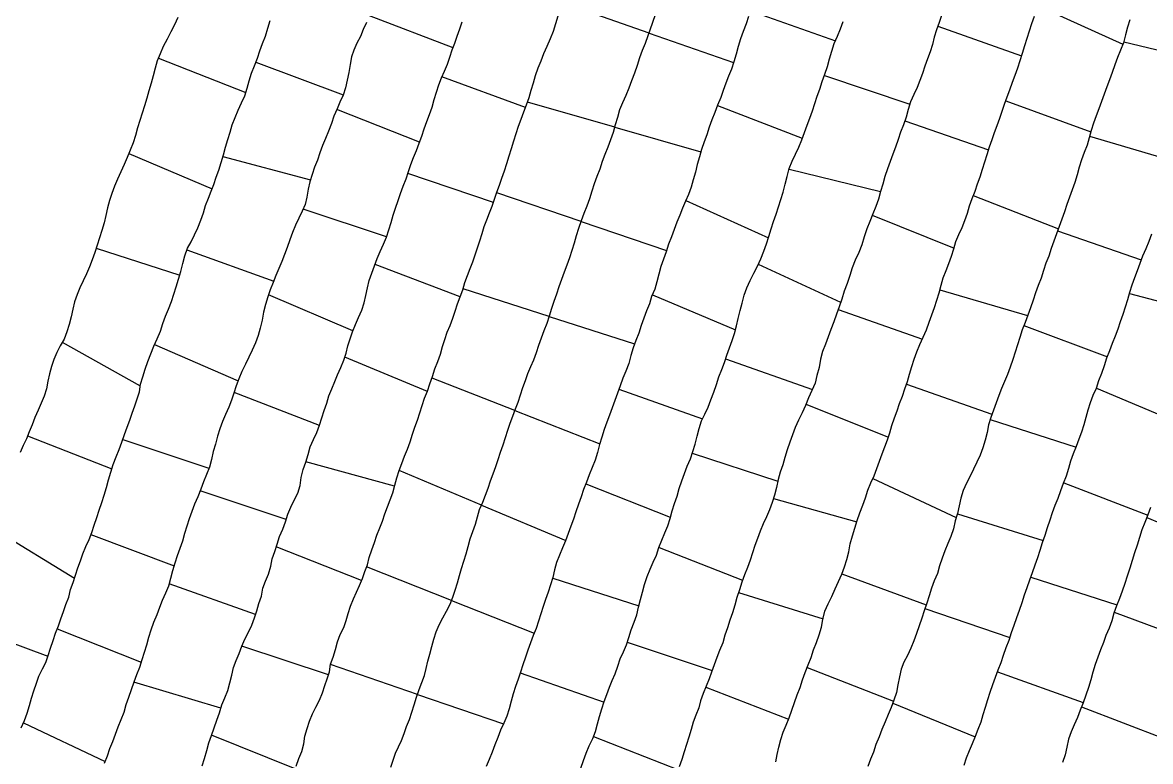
# Model space of a CAD drawing. Extents: x 703186 to 703989, y 1560402 to 1561368.
# Drawn here: x 703706.2 to 703762.5, y 1560599.1 to 1560635.9 of the extents above; entities that cross this region are included whole.
import ezdxf

# ---------------------------------------------------------------- set-up
doc = ezdxf.new("R2010")
doc.units = 0
doc.layers.add('10124_2002_REAL', color=30, linetype='Continuous')
doc.layers.add('AGROCAD PLL', color=7, linetype='Continuous')

msp = doc.modelspace()

# ---------------------------------------------------------------- linework, layer by layer
at = {"layer": '10124_2002_REAL'}
for points in [[(703724.5813, 1560598.775), (703724.6894, 1560599.1331), (703724.8168, 1560599.4782), (703724.9679, 1560599.7992), (703725.1189, 1560600.1176), (703725.2428, 1560600.461), (703725.3676, 1560600.8165), (703725.5145, 1560601.1563), (703725.6258, 1560601.5329), (703725.7494, 1560601.8935), (703725.8568, 1560602.2807), (703725.9848, 1560602.6532), (703726.1232, 1560603.0129), (703726.2544, 1560603.3599), (703726.3479, 1560603.6999), (703726.4203, 1560604.0714), (703726.5294, 1560604.4197), (703726.625, 1560604.7951), (703726.7207, 1560605.175), (703726.8463, 1560605.539), (703726.9954, 1560605.8915), (703727.1719, 1560606.2304), (703727.3584, 1560606.5634), (703727.5309, 1560606.9093), (703727.6731, 1560607.2681), (703727.7919, 1560607.6169), (703727.8975, 1560607.9857), (703728.0083, 1560608.3392), (703728.1107, 1560608.6937), (703728.2257, 1560609.0621), (703728.3405, 1560609.4209), (703728.4313, 1560609.8003), (703728.5365, 1560610.1804), (703728.6695, 1560610.5404), (703728.7986, 1560610.9061), (703728.9092, 1560611.2733), (703729.007, 1560611.6445), (703729.1591, 1560612.0055), (703729.3052, 1560612.351), (703729.4287, 1560612.7038), (703729.5545, 1560613.071), (703729.6806, 1560613.4252), (703729.8125, 1560613.7776), (703729.9343, 1560614.1292), (703730.0561, 1560614.4929), (703730.1846, 1560614.856), (703730.3002, 1560615.2222), (703730.413, 1560615.5908), (703730.537, 1560615.9439), (703730.6616, 1560616.2992), (703730.801, 1560616.6545), (703730.935, 1560617.0008), (703731.0485, 1560617.3615), (703731.1677, 1560617.7191), (703731.2903, 1560618.0678), (703731.4145, 1560618.4176), (703731.5581, 1560618.7781), (703731.7053, 1560619.1102), (703731.8457, 1560619.4673), (703731.967, 1560619.836), (703732.0864, 1560620.2042), (703732.2258, 1560620.5698), (703732.3713, 1560620.9342), (703732.4909, 1560621.3061), (703732.6051, 1560621.6784), (703732.7274, 1560622.0378), (703732.8621, 1560622.4005), (703732.9809, 1560622.7671), (703733.1131, 1560623.1225), (703733.2438, 1560623.4949), (703733.3742, 1560623.8499), (703733.5033, 1560624.2094), (703733.6155, 1560624.5761), (703733.7405, 1560624.9379), (703733.8426, 1560625.3035), (703733.956, 1560625.6751), (703734.083, 1560626.0497), (703734.2234, 1560626.4159), (703734.3684, 1560626.7899), (703734.5036, 1560627.1537), (703734.6255, 1560627.5335), (703734.7443, 1560627.9051), (703734.8764, 1560628.27), (703735.011, 1560628.6396), (703735.1351, 1560629.0102), (703735.2726, 1560629.371), (703735.4114, 1560629.7341), (703735.5487, 1560630.0907), (703735.6781, 1560630.4606), (703735.7864, 1560630.8368), (703735.8955, 1560631.2094), (703736.0051, 1560631.588), (703736.1538, 1560631.9506), (703736.315, 1560632.3027), (703736.4633, 1560632.6691), (703736.5968, 1560633.0474), (703736.751, 1560633.4272), (703736.8774, 1560633.8114), (703737.0026, 1560634.1877), (703737.1325, 1560634.56), (703737.2863, 1560634.9088), (703750.9801, 1560674.1416)], [(703719.8637, 1560598.8358), (703719.9879, 1560599.2191), (703720.1347, 1560599.5718), (703720.244, 1560599.9422), (703720.2931, 1560600.3325), (703720.3988, 1560600.7067), (703720.5239, 1560601.0818), (703720.6696, 1560601.4384), (703720.8356, 1560601.7732), (703721.0207, 1560602.131), (703721.1703, 1560602.4854), (703721.2818, 1560602.8526), (703721.4015, 1560603.197), (703721.5129, 1560603.5347), (703721.5767, 1560603.9157), (703721.7063, 1560604.2762), (703721.8212, 1560604.6535), (703721.9165, 1560605.0417), (703722.057, 1560605.3978), (703722.2321, 1560605.7435), (703722.3503, 1560606.104), (703722.4486, 1560606.4566), (703722.5752, 1560606.8142), (703722.7197, 1560607.1757), (703722.8698, 1560607.5142), (703723.0247, 1560607.8456), (703723.1631, 1560608.1936), (703723.2908, 1560608.5499), (703723.412, 1560608.8831), (703723.5024, 1560609.2455), (703723.6288, 1560609.6205), (703723.7673, 1560609.9886), (703723.8878, 1560610.361), (703724.0305, 1560610.7257), (703724.1693, 1560611.0633), (703724.2782, 1560611.4215), (703724.406, 1560611.7716), (703724.5439, 1560612.1208), (703724.6763, 1560612.4764), (703724.7781, 1560612.8509), (703724.8741, 1560613.2235), (703725.0017, 1560613.5812), (703725.12, 1560613.935), (703725.2663, 1560614.295), (703725.4137, 1560614.6443), (703725.5407, 1560615.0128), (703725.6588, 1560615.3897), (703725.777, 1560615.7484), (703725.9153, 1560616.1014), (703726.031, 1560616.4585), (703726.1394, 1560616.8191), (703726.2662, 1560617.1871), (703726.413, 1560617.5423), (703726.5285, 1560617.9096), (703726.6635, 1560618.2743), (703726.7808, 1560618.6498), (703726.9156, 1560619.0227), (703727.0487, 1560619.3892), (703727.15, 1560619.7629), (703727.2654, 1560620.1219), (703727.3961, 1560620.4796), (703727.5411, 1560620.8238), (703727.6758, 1560621.1788), (703727.786, 1560621.533), (703727.903, 1560621.8935), (703728.0386, 1560622.2512), (703728.1658, 1560622.602), (703728.2774, 1560622.9604), (703728.3972, 1560623.3131), (703728.5361, 1560623.6559), (703728.6656, 1560623.9976), (703728.7827, 1560624.3408), (703728.9087, 1560624.6903), (703729.0259, 1560625.0435), (703729.1265, 1560625.4004), (703729.24, 1560625.7539), (703729.3644, 1560626.0961), (703729.5018, 1560626.4404), (703729.6396, 1560626.7691), (703729.7553, 1560627.1142), (703729.871, 1560627.4665), (703730.0027, 1560627.8152), (703730.1186, 1560628.174), (703730.2447, 1560628.5396), (703730.3661, 1560628.8999), (703730.4747, 1560629.2777), (703730.5999, 1560629.6531), (703730.715, 1560630.0296), (703730.8258, 1560630.4006), (703730.9465, 1560630.7564), (703731.0794, 1560631.1061), (703731.2093, 1560631.4691), (703731.3379, 1560631.8217), (703731.4718, 1560632.1873), (703731.583, 1560632.5562), (703731.6958, 1560632.9176), (703731.8003, 1560633.2934), (703731.9254, 1560633.6661), (703732.0707, 1560634.022), (703732.2151, 1560634.3886), (703732.3719, 1560634.7591), (703732.5384, 1560635.128), (703732.6967, 1560635.4974), (703732.8147, 1560635.8811), (703732.932, 1560636.2655)], [(703742.4242, 1560636.2375), (703742.3044, 1560635.8632), (703742.1571, 1560635.4893), (703742.0187, 1560635.1231), (703741.9077, 1560634.7379), (703741.8042, 1560634.3539), (703741.6905, 1560633.9767), (703741.5605, 1560633.6008), (703741.4185, 1560633.248), (703741.2798, 1560632.9025), (703741.1565, 1560632.5436), (703741.029, 1560632.1837), (703740.8768, 1560631.8138), (703740.735, 1560631.4467), (703740.5947, 1560631.0808), (703740.4566, 1560630.7067), (703740.3339, 1560630.3366), (703740.2032, 1560629.9732), (703740.0753, 1560629.6041), (703739.9746, 1560629.2287), (703739.8621, 1560628.8425), (703739.769, 1560628.4704), (703739.6612, 1560628.0926), (703739.5531, 1560627.7133), (703739.4294, 1560627.3588), (703739.2764, 1560627.0193), (703739.1265, 1560626.6646), (703738.9873, 1560626.3244), (703738.839, 1560625.9715), (703738.7015, 1560625.609), (703738.57, 1560625.2384), (703738.4305, 1560624.8684), (703738.3036, 1560624.5006), (703738.1749, 1560624.1244), (703738.0456, 1560623.7668), (703737.9489, 1560623.3825), (703737.8524, 1560622.9953), (703737.7382, 1560622.6258), (703737.5867, 1560622.2668), (703737.4713, 1560621.9016), (703737.3362, 1560621.5471), (703737.2035, 1560621.1768), (703737.066, 1560620.8195), (703736.9462, 1560620.443), (703736.7936, 1560620.0645), (703736.6602, 1560619.7084), (703736.552, 1560619.3227), (703736.4428, 1560618.9214), (703736.2981, 1560618.5447), (703736.1412, 1560618.185), (703736.0105, 1560617.811), (703735.8813, 1560617.447), (703735.7512, 1560617.0697), (703735.6231, 1560616.7019), (703735.4889, 1560616.3427), (703735.3495, 1560615.9867), (703735.2167, 1560615.6281), (703735.1037, 1560615.2396), (703734.9931, 1560614.8761), (703734.891, 1560614.489), (703734.7724, 1560614.0996), (703734.6229, 1560613.7326), (703734.4784, 1560613.3724), (703734.3392, 1560612.998), (703734.1934, 1560612.6319), (703734.0666, 1560612.2723), (703733.9311, 1560611.9053), (703733.8007, 1560611.5247), (703733.6971, 1560611.1629), (703733.5596, 1560610.8019), (703733.4258, 1560610.4337), (703733.2949, 1560610.0794), (703733.1475, 1560609.7182), (703732.9833, 1560609.3572), (703732.8478, 1560608.9935), (703732.7371, 1560608.6205), (703732.6641, 1560608.2377), (703732.5464, 1560607.8722), (703732.4224, 1560607.5068), (703732.2976, 1560607.1495), (703732.1764, 1560606.8005), (703732.0665, 1560606.4338), (703731.9417, 1560606.0709), (703731.8219, 1560605.7081), (703731.6748, 1560605.3457), (703731.5416, 1560604.9874), (703731.409, 1560604.6251), (703731.293, 1560604.2673), (703731.1675, 1560603.8943), (703731.0502, 1560603.5297), (703730.9263, 1560603.1761), (703730.8017, 1560602.8143), (703730.6825, 1560602.4343), (703730.5778, 1560602.0714), (703730.4782, 1560601.6951), (703730.356, 1560601.3251), (703730.2113, 1560600.974), (703730.0547, 1560600.6304), (703729.9109, 1560600.2715), (703729.7706, 1560599.9036), (703729.6355, 1560599.5305), (703729.4873, 1560599.1735), (703729.3381, 1560598.8083)], [(703752.0463, 1560636.2849), (703751.917, 1560635.9291), (703751.7856, 1560635.5602), (703751.6769, 1560635.1958), (703751.5848, 1560634.8389), (703751.4729, 1560634.4642), (703751.3428, 1560634.1146), (703751.2114, 1560633.7611), (703751.0947, 1560633.3974), (703750.9683, 1560633.0406), (703750.8232, 1560632.6945), (703750.6589, 1560632.3353), (703750.4974, 1560631.9739), (703750.3803, 1560631.5943), (703750.2789, 1560631.2041), (703750.1456, 1560630.8238), (703750.0021, 1560630.462), (703749.8815, 1560630.0973), (703749.7513, 1560629.7217), (703749.6095, 1560629.3585), (703749.4844, 1560628.9936), (703749.3404, 1560628.6295), (703749.2193, 1560628.2571), (703749.1226, 1560627.8738), (703749.0008, 1560627.4995), (703748.8944, 1560627.1237), (703748.7706, 1560626.7568), (703748.6134, 1560626.3864), (703748.4596, 1560626.0045), (703748.3137, 1560625.6324), (703748.1902, 1560625.2424), (703748.0721, 1560624.8439), (703747.9149, 1560624.4553), (703747.7433, 1560624.0792), (703747.5886, 1560623.6994), (703747.4722, 1560623.305), (703747.3362, 1560622.9119), (703747.1802, 1560622.5344), (703747.0642, 1560622.1393), (703746.9326, 1560621.7516), (703746.7992, 1560621.3759), (703746.6686, 1560620.9977), (703746.5298, 1560620.6231), (703746.3949, 1560620.2586), (703746.2526, 1560619.8944), (703746.1033, 1560619.5174), (703746.0052, 1560619.1329), (703745.939, 1560618.7228), (703745.8258, 1560618.3287), (703745.74, 1560617.9373), (703745.5813, 1560617.5701), (703745.4064, 1560617.2091), (703745.2528, 1560616.8289), (703745.0948, 1560616.4638), (703744.9162, 1560616.0926), (703744.7519, 1560615.7294), (703744.6032, 1560615.3648), (703744.4734, 1560614.9893), (703744.3527, 1560614.6134), (703744.2264, 1560614.2396), (703744.1256, 1560613.8621), (703744.0023, 1560613.4971), (703743.8917, 1560613.1295), (703743.8097, 1560612.7394), (703743.7065, 1560612.3594), (703743.6012, 1560611.9842), (703743.4686, 1560611.6206), (703743.316, 1560611.2666), (703743.1429, 1560610.9213), (703743.0062, 1560610.5613), (703742.8713, 1560610.1976), (703742.7279, 1560609.8366), (703742.6105, 1560609.4709), (703742.4925, 1560609.1043), (703742.3676, 1560608.7408), (703742.2215, 1560608.3737), (703742.0785, 1560608.0077), (703741.961, 1560607.6265), (703741.8418, 1560607.2454), (703741.7391, 1560606.864), (703741.6251, 1560606.4904), (703741.4813, 1560606.123), (703741.3632, 1560605.7374), (703741.2406, 1560605.367), (703741.1283, 1560604.9871), (703740.9736, 1560604.6116), (703740.8306, 1560604.2603), (703740.7027, 1560603.892), (703740.571, 1560603.5302), (703740.4465, 1560603.1878), (703740.2992, 1560602.8197), (703740.1607, 1560602.4618), (703740.0262, 1560602.098), (703739.933, 1560601.7387), (703739.7959, 1560601.3711), (703739.6528, 1560601.0271), (703739.5605, 1560600.6584), (703739.4473, 1560600.2762), (703739.3286, 1560599.9099), (703739.2114, 1560599.5432), (703739.0859, 1560599.1649), (703738.9618, 1560598.8005)], [(703743.7766, 1560599.0411), (703743.8394, 1560599.4121), (703743.9303, 1560599.7885), (703744.0222, 1560600.1636), (703744.1448, 1560600.5239), (703744.2978, 1560600.8798), (703744.4421, 1560601.2509), (703744.5732, 1560601.6316), (703744.7035, 1560602.0062), (703744.8459, 1560602.3862), (703744.9857, 1560602.7632), (703745.1148, 1560603.1363), (703745.2415, 1560603.5138), (703745.386, 1560603.8847), (703745.5442, 1560604.2462), (703745.665, 1560604.6287), (703745.8093, 1560604.9979), (703745.941, 1560605.3775), (703746.0561, 1560605.7721), (703746.1292, 1560606.1584), (703746.224, 1560606.5647), (703746.3927, 1560606.9361), (703746.5729, 1560607.3042), (703746.7348, 1560607.6757), (703746.9065, 1560608.046), (703747.0627, 1560608.4101), (703747.1973, 1560608.7747), (703747.3252, 1560609.145), (703747.4278, 1560609.5321), (703747.4885, 1560609.9232), (703747.6005, 1560610.3195), (703747.7266, 1560610.7046), (703747.8354, 1560611.0871), (703747.9659, 1560611.4708), (703748.114, 1560611.8571), (703748.2532, 1560612.2271), (703748.3733, 1560612.6036), (703748.5167, 1560612.9695), (703748.6795, 1560613.3184), (703748.8191, 1560613.6798), (703748.947, 1560614.0466), (703749.0751, 1560614.4074), (703749.2206, 1560614.7598), (703749.3531, 1560615.1103), (703749.4578, 1560615.4688), (703749.5626, 1560615.8363), (703749.6924, 1560616.2029), (703749.8294, 1560616.5632), (703749.9536, 1560616.9329), (703750.089, 1560617.2878), (703750.2071, 1560617.6516), (703750.3388, 1560618.0301), (703750.4476, 1560618.3965), (703750.5613, 1560618.774), (703750.6782, 1560619.1404), (703750.8044, 1560619.5056), (703750.9603, 1560619.8707), (703751.1348, 1560620.2271), (703751.2861, 1560620.6002), (703751.4185, 1560620.9806), (703751.5544, 1560621.3455), (703751.6892, 1560621.7232), (703751.8061, 1560622.0822), (703751.9169, 1560622.4505), (703752.0272, 1560622.8284), (703752.1327, 1560623.197), (703752.2677, 1560623.553), (703752.4107, 1560623.913), (703752.5361, 1560624.2708), (703752.6585, 1560624.6389), (703752.7637, 1560625.0073), (703752.9094, 1560625.3562), (703753.0685, 1560625.7032), (703753.2082, 1560626.0529), (703753.3386, 1560626.4155), (703753.4434, 1560626.7837), (703753.571, 1560627.1513), (703753.713, 1560627.5146), (703753.8416, 1560627.877), (703753.965, 1560628.2317), (703754.0823, 1560628.6095), (703754.2009, 1560628.9853), (703754.3122, 1560629.3563), (703754.4378, 1560629.7246), (703754.5607, 1560630.0914), (703754.6885, 1560630.4424), (703754.8231, 1560630.7976), (703754.956, 1560631.1536), (703755.0661, 1560631.5144), (703755.1914, 1560631.8667), (703755.321, 1560632.22), (703755.451, 1560632.581), (703755.5818, 1560632.9502), (703755.7154, 1560633.3097), (703755.8448, 1560633.6744), (703755.961, 1560634.0394), (703756.0824, 1560634.4067), (703756.2015, 1560634.779), (703756.318, 1560635.1485), (703756.4364, 1560635.5222), (703756.5525, 1560635.8851), (703756.6813, 1560636.2575)], [(703713.9535, 1560636.1859), (703713.7915, 1560635.822), (703713.6089, 1560635.4692), (703713.4245, 1560635.104), (703713.2302, 1560634.7415), (703713.0711, 1560634.3735), (703712.9324, 1560634.0226), (703712.8189, 1560633.6533), (703712.7226, 1560633.2724), (703712.6256, 1560632.9008), (703712.514, 1560632.5282), (703712.4027, 1560632.1506), (703712.2987, 1560631.779), (703712.1809, 1560631.4095), (703712.06, 1560631.0454), (703711.9492, 1560630.672), (703711.8505, 1560630.3017), (703711.7349, 1560629.9291), (703711.5828, 1560629.5656), (703711.4308, 1560629.2066), (703711.2824, 1560628.8429), (703711.1149, 1560628.4777), (703710.9486, 1560628.1163), (703710.7939, 1560627.7635), (703710.661, 1560627.4025), (703710.5457, 1560627.0509), (703710.4473, 1560626.6906), (703710.3612, 1560626.3114), (703710.2835, 1560625.9397), (703710.173, 1560625.5581), (703710.0579, 1560625.1898), (703709.9401, 1560624.8233), (703709.8234, 1560624.4606), (703709.6925, 1560624.1003), (703709.5499, 1560623.7452), (703709.4046, 1560623.3977), (703709.2426, 1560623.0518), (703709.0725, 1560622.7041), (703708.9341, 1560622.3615), (703708.7986, 1560622.0059), (703708.7147, 1560621.6322), (703708.6316, 1560621.2428), (703708.5339, 1560620.8602), (703708.4208, 1560620.4937), (703708.281, 1560620.1436), (703708.0936, 1560619.808), (703707.9298, 1560619.468), (703707.7766, 1560619.1292), (703707.6548, 1560618.7729), (703707.5618, 1560618.4041), (703707.4667, 1560618.0376), (703707.4021, 1560617.6616), (703707.2879, 1560617.2964), (703707.1476, 1560616.9428), (703706.988, 1560616.5863), (703706.8313, 1560616.232), (703706.6893, 1560615.8626), (703706.5369, 1560615.5109), (703706.4024, 1560615.1677), (703706.2353, 1560614.829), (703706.087, 1560614.4831)], [(703706.1472, 1560600.7464), (703706.3153, 1560601.1036), (703706.4429, 1560601.4776), (703706.5594, 1560601.854), (703706.6642, 1560602.2272), (703706.783, 1560602.5995), (703706.9018, 1560602.9708), (703707.028, 1560603.3275), (703707.2006, 1560603.6822), (703707.3683, 1560604.0063), (703707.4949, 1560604.3563), (703707.6104, 1560604.7232), (703707.7382, 1560605.0942), (703707.8546, 1560605.4699), (703707.9983, 1560605.8304), (703708.1262, 1560606.183), (703708.2501, 1560606.5484), (703708.3789, 1560606.9044), (703708.5132, 1560607.265), (703708.607, 1560607.6406), (703708.7379, 1560608.0006), (703708.8538, 1560608.366), (703708.9681, 1560608.7279), (703709.0953, 1560609.0778), (703709.2265, 1560609.4342), (703709.3764, 1560609.7837), (703709.5291, 1560610.1361), (703709.6639, 1560610.4937), (703709.7894, 1560610.8578), (703709.9199, 1560611.233), (703710.0405, 1560611.6104), (703710.1726, 1560611.9833), (703710.2858, 1560612.3548), (703710.3917, 1560612.7399), (703710.4977, 1560613.117), (703710.6147, 1560613.4977), (703710.7347, 1560613.8821), (703710.8774, 1560614.2616), (703711.034, 1560614.6349), (703711.1715, 1560615.004), (703711.2966, 1560615.3796), (703711.4281, 1560615.7471), (703711.5552, 1560616.0953), (703711.6865, 1560616.4477), (703711.8107, 1560616.8167), (703711.9338, 1560617.1529), (703712.0403, 1560617.5039), (703712.0972, 1560617.8973), (703712.2072, 1560618.2636), (703712.3271, 1560618.6413), (703712.4593, 1560619.0265), (703712.6153, 1560619.398), (703712.7595, 1560619.779), (703712.924, 1560620.16), (703713.0919, 1560620.528), (703713.2008, 1560620.9091), (703713.3402, 1560621.2789), (703713.4976, 1560621.6403), (703713.6399, 1560622.0096), (703713.7598, 1560622.3752), (703713.867, 1560622.7452), (703713.9938, 1560623.1294), (703714.1057, 1560623.514), (703714.203, 1560623.9042), (703714.3087, 1560624.2982), (703714.4415, 1560624.6677), (703714.6269, 1560624.9922), (703714.7835, 1560625.3375), (703714.9515, 1560625.692), (703715.1034, 1560626.0715), (703715.2351, 1560626.4426), (703715.3384, 1560626.8061), (703715.4805, 1560627.1767), (703715.6242, 1560627.5142), (703715.7464, 1560627.8583), (703715.8664, 1560628.2143), (703716.0003, 1560628.571), (703716.1256, 1560628.9457), (703716.2277, 1560629.3296), (703716.3398, 1560629.712), (703716.4467, 1560630.0951), (703716.5605, 1560630.4613), (703716.672, 1560630.8307), (703716.8182, 1560631.1936), (703716.961, 1560631.5587), (703717.1314, 1560631.9221), (703717.2974, 1560632.2806), (703717.4193, 1560632.6559), (703717.515, 1560633.0296), (703717.6346, 1560633.4087), (703717.7872, 1560633.7684), (703717.9279, 1560634.1461), (703718.0414, 1560634.5217), (703718.1723, 1560634.8895), (703718.3346, 1560635.2598), (703718.4517, 1560635.6477), (703718.5677, 1560636.0313)], [(703723.3728, 1560635.9339), (703723.2027, 1560635.5878), (703723.0624, 1560635.2329), (703722.8915, 1560634.8957), (703722.7405, 1560634.5532), (703722.6233, 1560634.2139), (703722.5438, 1560633.8399), (703722.4831, 1560633.4365), (703722.4082, 1560633.0609), (703722.32, 1560632.6794), (703722.1971, 1560632.312), (703722.042, 1560631.9668), (703721.9027, 1560631.6249), (703721.7443, 1560631.2524), (703721.6123, 1560630.8901), (703721.4636, 1560630.5184), (703721.3194, 1560630.1452), (703721.1707, 1560629.7968), (703721.0431, 1560629.4308), (703720.9196, 1560629.069), (703720.7799, 1560628.7237), (703720.6523, 1560628.3563), (703720.5429, 1560627.9872), (703720.4544, 1560627.6156), (703720.3937, 1560627.2268), (703720.3118, 1560626.8513), (703720.1529, 1560626.5163), (703719.9844, 1560626.1744), (703719.8248, 1560625.8277), (703719.6721, 1560625.4625), (703719.54, 1560625.0893), (703719.4052, 1560624.7153), (703719.2728, 1560624.3591), (703719.1482, 1560624.0129), (703718.9961, 1560623.6601), (703718.8514, 1560623.307), (703718.7067, 1560622.9581), (703718.5642, 1560622.5891), (703718.4497, 1560622.2421), (703718.3315, 1560621.8621), (703718.2298, 1560621.4748), (703718.1609, 1560621.0817), (703718.0604, 1560620.6881), (703717.9631, 1560620.3144), (703717.8281, 1560619.9536), (703717.6628, 1560619.5897), (703717.5058, 1560619.2337), (703717.325, 1560618.8863), (703717.1472, 1560618.5247), (703717.0016, 1560618.1645), (703716.8729, 1560617.8044), (703716.7492, 1560617.4413), (703716.626, 1560617.0901), (703716.4954, 1560616.7374), (703716.3379, 1560616.379), (703716.1792, 1560616.0205), (703716.0504, 1560615.659), (703715.9364, 1560615.2883), (703715.8341, 1560614.8999), (703715.7237, 1560614.525), (703715.6286, 1560614.1373), (703715.5313, 1560613.7561), (703715.3916, 1560613.3862), (703715.2355, 1560613.0229), (703715.0962, 1560612.6499), (703714.946, 1560612.278), (703714.7901, 1560611.9111), (703714.6589, 1560611.5426), (703714.5274, 1560611.1719), (703714.4025, 1560610.8068), (703714.2891, 1560610.4331), (703714.1828, 1560610.061), (703714.0537, 1560609.697), (703713.9226, 1560609.3296), (703713.8036, 1560608.9581), (703713.6957, 1560608.5755), (703713.583, 1560608.1927), (703713.4885, 1560607.8205), (703713.3455, 1560607.4559), (703713.1832, 1560607.1017), (703713.0355, 1560606.7439), (703712.9023, 1560606.3775), (703712.7491, 1560605.9968), (703712.6037, 1560605.6248), (703712.4884, 1560605.2548), (703712.3985, 1560604.872), (703712.2765, 1560604.5035), (703712.1609, 1560604.1355), (703712.0372, 1560603.7548), (703711.8918, 1560603.3835), (703711.7629, 1560603.0227), (703711.6326, 1560602.6408), (703711.4901, 1560602.2647), (703711.3668, 1560601.887), (703711.2648, 1560601.5112), (703711.1208, 1560601.1405), (703710.9698, 1560600.7749), (703710.8381, 1560600.4114), (703710.6975, 1560600.0476), (703710.553, 1560599.6924), (703710.426, 1560599.3241), (703710.2905, 1560598.9608)], [(703715.1782, 1560598.8469), (703715.2939, 1560599.2203), (703715.4009, 1560599.6074), (703715.5104, 1560599.9909), (703715.633, 1560600.3585), (703715.7706, 1560600.7445), (703715.8944, 1560601.1332), (703716.0384, 1560601.5012), (703716.1538, 1560601.8863), (703716.3022, 1560602.241), (703716.4551, 1560602.6065), (703716.5554, 1560602.9886), (703716.6481, 1560603.3767), (703716.7408, 1560603.7474), (703716.8591, 1560604.1114), (703717.0195, 1560604.4612), (703717.1447, 1560604.8178), (703717.3057, 1560605.1641), (703717.4859, 1560605.5109), (703717.6425, 1560605.8646), (703717.7742, 1560606.2335), (703717.9005, 1560606.5886), (703718.0011, 1560606.9547), (703718.1365, 1560607.321), (703718.1989, 1560607.7111), (703718.3307, 1560608.0601), (703718.4719, 1560608.412), (703718.5878, 1560608.8096), (703718.6535, 1560609.1816), (703718.7879, 1560609.5473), (703718.9154, 1560609.9164), (703719.0288, 1560610.2861), (703719.1855, 1560610.6583), (703719.324, 1560611.0306), (703719.449, 1560611.405), (703719.5933, 1560611.7591), (703719.7593, 1560612.1035), (703719.9472, 1560612.453), (703720.0545, 1560612.8392), (703720.1153, 1560613.2372), (703720.2094, 1560613.6285), (703720.3391, 1560614.0036), (703720.4557, 1560614.388), (703720.556, 1560614.7668), (703720.7203, 1560615.1232), (703720.8873, 1560615.4826), (703721.026, 1560615.8435), (703721.1419, 1560616.2114), (703721.2563, 1560616.5794), (703721.3813, 1560616.9357), (703721.4864, 1560617.3019), (703721.6425, 1560617.6622), (703721.79, 1560618.0195), (703721.9259, 1560618.359), (703722.0892, 1560618.7149), (703722.2286, 1560619.0815), (703722.3449, 1560619.4369), (703722.4407, 1560619.8076), (703722.543, 1560620.1591), (703722.6628, 1560620.5073), (703722.8163, 1560620.8662), (703722.9586, 1560621.2199), (703723.1272, 1560621.5837), (703723.2569, 1560621.9425), (703723.3349, 1560622.3201), (703723.4157, 1560622.6975), (703723.5055, 1560623.061), (703723.6319, 1560623.4253), (703723.7721, 1560623.7858), (703723.8948, 1560624.1594), (703724.0547, 1560624.5141), (703724.2175, 1560624.8669), (703724.3637, 1560625.2192), (703724.4852, 1560625.5851), (703724.5978, 1560625.9503), (703724.7015, 1560626.3224), (703724.8123, 1560626.6788), (703724.9393, 1560627.0486), (703725.0599, 1560627.4102), (703725.2001, 1560627.7653), (703725.3402, 1560628.1282), (703725.4594, 1560628.4953), (703725.5747, 1560628.8533), (703725.7179, 1560629.2005), (703725.8566, 1560629.5553), (703725.9901, 1560629.9139), (703726.1316, 1560630.2687), (703726.2469, 1560630.6366), (703726.3767, 1560630.9948), (703726.505, 1560631.345), (703726.6396, 1560631.7121), (703726.7472, 1560632.0847), (703726.8526, 1560632.4537), (703726.967, 1560632.8183), (703727.1037, 1560633.1648), (703727.2588, 1560633.507), (703727.4011, 1560633.85), (703727.5215, 1560634.2014), (703727.6408, 1560634.5617), (703727.7732, 1560634.9051), (703727.8929, 1560635.258), (703728.0265, 1560635.6127), (703728.1297, 1560635.9683)], [(703734.0485, 1560598.7374), (703734.1896, 1560599.1091), (703734.3254, 1560599.4766), (703734.4643, 1560599.852), (703734.6492, 1560600.2057), (703734.7886, 1560600.5621), (703734.8836, 1560600.9454), (703734.9886, 1560601.3162), (703735.1011, 1560601.6876), (703735.2225, 1560602.0562), (703735.3443, 1560602.4137), (703735.4779, 1560602.7666), (703735.6187, 1560603.1026), (703735.7632, 1560603.4475), (703735.8922, 1560603.8238), (703736.0229, 1560604.1853), (703736.1827, 1560604.5411), (703736.3309, 1560604.8945), (703736.4504, 1560605.2537), (703736.5685, 1560605.6357), (703736.7213, 1560606.0215), (703736.8424, 1560606.3852), (703736.9324, 1560606.7698), (703737.0281, 1560607.1504), (703737.1366, 1560607.5193), (703737.2369, 1560607.9023), (703737.3674, 1560608.2931), (703737.5061, 1560608.6642), (703737.67, 1560609.0112), (703737.8339, 1560609.3645), (703737.9522, 1560609.7367), (703738.0989, 1560610.1124), (703738.2406, 1560610.476), (703738.3858, 1560610.8276), (703738.5033, 1560611.1961), (703738.6017, 1560611.5692), (703738.7302, 1560611.9437), (703738.8648, 1560612.3063), (703738.9589, 1560612.684), (703739.0898, 1560613.0627), (703739.224, 1560613.4329), (703739.3594, 1560613.7969), (703739.5162, 1560614.1576), (703739.6404, 1560614.5335), (703739.7627, 1560614.9035), (703739.8561, 1560615.2949), (703739.9619, 1560615.6832), (703740.0778, 1560616.0562), (703740.2389, 1560616.3989), (703740.3979, 1560616.748), (703740.544, 1560617.1148), (703740.6931, 1560617.496), (703740.8283, 1560617.8684), (703740.9318, 1560618.2482), (703741.0906, 1560618.6187), (703741.2118, 1560618.9751), (703741.3407, 1560619.3368), (703741.471, 1560619.6988), (703741.5951, 1560620.0613), (703741.7152, 1560620.4247), (703741.8194, 1560620.7966), (703741.9034, 1560621.1748), (703742.0046, 1560621.5658), (703742.0961, 1560621.939), (703742.1942, 1560622.3284), (703742.332, 1560622.7023), (703742.504, 1560623.0598), (703742.684, 1560623.4207), (703742.8633, 1560623.7846), (703743.0312, 1560624.1492), (703743.1793, 1560624.5222), (703743.3187, 1560624.8881), (703743.4335, 1560625.2617), (703743.5468, 1560625.6432), (703743.6665, 1560626.0049), (703743.788, 1560626.3689), (703743.9094, 1560626.7352), (703744.0245, 1560627.1035), (703744.1374, 1560627.4773), (703744.2511, 1560627.864), (703744.3529, 1560628.2519), (703744.4495, 1560628.6465), (703744.5985, 1560629.0089), (703744.7573, 1560629.3582), (703744.925, 1560629.713), (703745.0678, 1560630.0807), (703745.2081, 1560630.4456), (703745.3498, 1560630.8061), (703745.4716, 1560631.1635), (703745.6029, 1560631.528), (703745.7271, 1560631.8878), (703745.8424, 1560632.251), (703745.9676, 1560632.6158), (703746.0983, 1560632.9839), (703746.2255, 1560633.3615), (703746.3494, 1560633.7343), (703746.4616, 1560634.1227), (703746.5675, 1560634.51), (703746.6875, 1560634.8892), (703746.8597, 1560635.2505), (703747.001, 1560635.6155), (703747.1318, 1560635.9886)], [(703761.4368, 1560636.0712), (703761.3176, 1560635.6931), (703761.2134, 1560635.3108), (703761.1195, 1560634.9204), (703760.9739, 1560634.5509), (703760.8243, 1560634.1881), (703760.6837, 1560633.8148), (703760.5571, 1560633.4324), (703760.4249, 1560633.0719), (703760.2874, 1560632.716), (703760.1476, 1560632.3523), (703760.0161, 1560631.9948), (703759.8863, 1560631.6346), (703759.7606, 1560631.2722), (703759.6274, 1560630.9134), (703759.5129, 1560630.5421), (703759.4048, 1560630.1791), (703759.2976, 1560629.8168), (703759.1633, 1560629.4489), (703759.0201, 1560629.0892), (703758.9027, 1560628.7192), (703758.7998, 1560628.3335), (703758.6961, 1560627.952), (703758.5627, 1560627.5844), (703758.421, 1560627.2244), (703758.297, 1560626.8547), (703758.1698, 1560626.4857), (703758.0411, 1560626.1242), (703757.9082, 1560625.7566), (703757.7793, 1560625.3834), (703757.6506, 1560625.0205), (703757.5168, 1560624.6547), (703757.3871, 1560624.2843), (703757.2492, 1560623.9273), (703757.1294, 1560623.5534), (703757.004, 1560623.1814), (703756.864, 1560622.8163), (703756.7311, 1560622.4432), (703756.6046, 1560622.0785), (703756.4782, 1560621.7044), (703756.3409, 1560621.3365), (703756.2074, 1560620.9705), (703756.0677, 1560620.5988), (703755.9475, 1560620.2218), (703755.8329, 1560619.8468), (703755.7128, 1560619.48), (703755.5936, 1560619.1141), (703755.4711, 1560618.7416), (703755.3319, 1560618.3794), (703755.188, 1560618.0263), (703755.0265, 1560617.6762), (703754.8932, 1560617.3234), (703754.7704, 1560616.9624), (703754.6307, 1560616.6002), (703754.499, 1560616.2312), (703754.3821, 1560615.8639), (703754.3111, 1560615.484), (703754.2155, 1560615.0947), (703754.1033, 1560614.7144), (703753.9641, 1560614.3539), (703753.798, 1560614.0029), (703753.6376, 1560613.6453), (703753.4651, 1560613.2952), (703753.2834, 1560612.9442), (703753.1217, 1560612.578), (703752.9983, 1560612.2094), (703752.917, 1560611.8217), (703752.8369, 1560611.4352), (703752.7233, 1560611.0708), (703752.6357, 1560610.6774), (703752.5113, 1560610.2936), (703752.3509, 1560609.9392), (703752.2112, 1560609.5687), (703752.0711, 1560609.2018), (703751.9448, 1560608.835), (703751.8363, 1560608.4439), (703751.6829, 1560608.0851), (703751.5408, 1560607.7147), (703751.4277, 1560607.3346), (703751.3092, 1560606.9673), (703751.1792, 1560606.5877), (703751.0566, 1560606.2159), (703750.9266, 1560605.8356), (703750.8002, 1560605.4498), (703750.666, 1560605.0826), (703750.5048, 1560604.7139), (703750.3399, 1560604.3534), (703750.1569, 1560604.024), (703750.0282, 1560603.6732), (703749.9435, 1560603.2849), (703749.8709, 1560602.8956), (703749.789, 1560602.512), (703749.6691, 1560602.1213), (703749.5247, 1560601.7681), (703749.3841, 1560601.4101), (703749.2245, 1560601.0395), (703749.071, 1560600.6652), (703748.9261, 1560600.29), (703748.7714, 1560599.9196), (703748.6442, 1560599.5366), (703748.4987, 1560599.175), (703748.3646, 1560598.8087)], [(703753.1737, 1560598.8752), (703753.293, 1560599.2494), (703753.4345, 1560599.6225), (703753.5827, 1560599.9703), (703753.7316, 1560600.3252), (703753.8757, 1560600.6858), (703754.0145, 1560601.0423), (703754.1261, 1560601.4112), (703754.241, 1560601.784), (703754.3461, 1560602.1584), (703754.4719, 1560602.531), (703754.6028, 1560602.9052), (703754.7325, 1560603.2768), (703754.8654, 1560603.6457), (703755.0139, 1560604.009), (703755.1409, 1560604.3785), (703755.2733, 1560604.7486), (703755.4168, 1560605.1241), (703755.5303, 1560605.5025), (703755.6651, 1560605.8757), (703755.8053, 1560606.2505), (703755.935, 1560606.6215), (703756.0674, 1560606.9913), (703756.1867, 1560607.3744), (703756.3075, 1560607.7489), (703756.454, 1560608.1256), (703756.5731, 1560608.5002), (703756.7078, 1560608.8723), (703756.8379, 1560609.249), (703756.9571, 1560609.6148), (703757.0763, 1560609.9904), (703757.2065, 1560610.3643), (703757.3281, 1560610.7399), (703757.4562, 1560611.1144), (703757.5687, 1560611.4867), (703757.7098, 1560611.8492), (703757.8632, 1560612.2107), (703757.9916, 1560612.5823), (703758.128, 1560612.9511), (703758.2704, 1560613.3202), (703758.3848, 1560613.6955), (703758.492, 1560614.0617), (703758.6324, 1560614.4311), (703758.7688, 1560614.7954), (703758.9063, 1560615.157), (703759.0448, 1560615.5149), (703759.1628, 1560615.8854), (703759.2562, 1560616.2525), (703759.3527, 1560616.6177), (703759.4761, 1560616.9775), (703759.6131, 1560617.3422), (703759.7641, 1560617.6986), (703759.8911, 1560618.071), (703760.0294, 1560618.4473), (703760.1681, 1560618.8219), (703760.2927, 1560619.2018), (703760.4287, 1560619.5659), (703760.568, 1560619.9369), (703760.7115, 1560620.3025), (703760.8518, 1560620.6585), (703760.9748, 1560621.023), (703761.0981, 1560621.3825), (703761.2228, 1560621.7447), (703761.3388, 1560622.1095), (703761.4367, 1560622.482), (703761.5476, 1560622.8523), (703761.6845, 1560623.2042), (703761.8129, 1560623.5675), (703761.9424, 1560623.9315), (703762.0834, 1560624.2978), (703762.2494, 1560624.659), (703762.4053, 1560625.0227), (703762.5364, 1560625.3897)], [(703762.4621, 1560611.7386), (703762.337, 1560611.3658), (703762.1789, 1560610.9903), (703762.0369, 1560610.6174), (703761.9111, 1560610.2405), (703761.7984, 1560609.8617), (703761.6648, 1560609.4771), (703761.5471, 1560609.0939), (703761.4272, 1560608.7155), (703761.3042, 1560608.3197), (703761.1877, 1560607.9426), (703761.0539, 1560607.5699), (703760.9116, 1560607.1948), (703760.7712, 1560606.8363), (703760.6317, 1560606.4605), (703760.5291, 1560606.0871), (703760.4035, 1560605.7158), (703760.2354, 1560605.3596), (703760.1144, 1560604.9997), (703759.9762, 1560604.6335), (703759.8388, 1560604.2698), (703759.6994, 1560603.9051), (703759.5822, 1560603.5241), (703759.4869, 1560603.1361), (703759.3731, 1560602.7496), (703759.2373, 1560602.3689), (703759.1032, 1560601.9968), (703758.9614, 1560601.6289), (703758.8206, 1560601.2655), (703758.6607, 1560600.9013), (703758.5047, 1560600.5431), (703758.3817, 1560600.1731), (703758.2971, 1560599.7785), (703758.2016, 1560599.396), (703758.0748, 1560599.0198)]]:
    msp.add_lwpolyline(points, dxfattribs=at)
at = {"layer": 'AGROCAD PLL', "color": 1, "true_color": 0xff0000}
for points in [[(703737.4594, 1560635.4048), (703733.1342, 1560636.9145)], [(703756.8877, 1560636.7489), (703761.0897, 1560634.8448)], [(703712.9873, 1560634.1614), (703717.3484, 1560632.4376)], [(703717.8549, 1560633.9502), (703722.2032, 1560632.3304)], [(703744.4432, 1560628.6208), (703749.0025, 1560627.5047)], [(703744.4432, 1560628.6208), (703749.0023, 1560627.5047)], [(703753.6286, 1560627.2987), (703757.8684, 1560625.6415)], [(703714.4115, 1560624.5843), (703718.7365, 1560623.0299)], [(703722.6789, 1560620.545), (703718.482, 1560622.34)], [(703751.9582, 1560622.5919), (703756.333, 1560621.3149)], [(703741.2776, 1560619.1598), (703745.6023, 1560617.6186)], [(703759.7637, 1560617.6978), (703763.9573, 1560615.921)], [(703721.0226, 1560615.8346), (703716.7599, 1560617.4728)], [(703724.7658, 1560612.8057), (703720.3406, 1560614.0086)], [(703724.7658, 1560612.8057), (703720.3408, 1560614.0086)], [(703748.6137, 1560613.1773), (703752.7747, 1560611.2357)], [(703729.0977, 1560611.8598), (703733.2987, 1560610.0898)], [(703729.0977, 1560611.8598), (703733.2991, 1560610.0897)], [(703729.0977, 1560611.8598), (703733.2987, 1560610.0898)], [(703729.0977, 1560611.8598), (703733.2991, 1560610.0897)], [(703762.2847, 1560611.2415), (703766.5697, 1560609.4373)], [(703704.8824, 1560610.6028), (703708.8049, 1560608.2118)], [(703723.1213, 1560608.0885), (703718.8683, 1560609.7799)], [(703727.6036, 1560607.0927), (703723.3709, 1560608.7702)], [(703717.832, 1560606.3961), (703713.5166, 1560607.931)], [(703721.4645, 1560603.3879), (703717.1427, 1560604.8136)], [(703721.4645, 1560603.3879), (703717.1432, 1560604.8135)], [(703725.9026, 1560602.4139), (703721.5718, 1560603.9021)], [(703725.9026, 1560602.4139), (703721.5743, 1560603.9012)], [(703745.3373, 1560603.7598), (703749.6518, 1560602.0789)]]:
    msp.add_lwpolyline(points, dxfattribs=at)
at = {"layer": 'AGROCAD PLL', "color": 3, "true_color": 0x00ff00}
for points in [[(703727.6797, 1560634.6626), (703723.5234, 1560636.2651)], [(703742.52, 1560636.5104), (703746.752, 1560635.0246)], [(703737.4594, 1560635.4048), (703741.6755, 1560633.9333)], [(703737.4594, 1560635.4048), (703741.6755, 1560633.9333)], [(703761.1303, 1560634.9653), (703765.5048, 1560633.9132)], [(703746.2036, 1560633.2965), (703750.4628, 1560631.8617)], [(703735.7504, 1560630.7117), (703731.391, 1560631.9667)], [(703740.8695, 1560631.7949), (703745.0988, 1560630.1613)], [(703755.2501, 1560632.0268), (703759.4917, 1560630.4709)], [(703735.7504, 1560630.7117), (703740.0411, 1560629.4765)], [(703735.7504, 1560630.7117), (703740.0411, 1560629.4765)], [(703759.4305, 1560630.2654), (703763.759, 1560628.9764)], [(703711.5085, 1560629.3901), (703715.6654, 1560627.6301)], [(703716.204, 1560629.2406), (703720.5702, 1560628.0794)], [(703729.7033, 1560626.9591), (703725.4262, 1560628.3931)], [(703739.293, 1560627.0561), (703743.4142, 1560625.1988)], [(703734.0679, 1560626.005), (703738.3247, 1560624.5618)], [(703734.0679, 1560626.005), (703738.3247, 1560624.5618)], [(703728.0373, 1560622.2478), (703723.7951, 1560623.8559)], [(703742.9026, 1560623.87), (703747.0097, 1560621.9786)], [(703732.4781, 1560621.2662), (703728.1802, 1560622.6484)], [(703737.622, 1560622.3505), (703741.7649, 1560620.6021)], [(703761.4187, 1560622.4136), (703765.7693, 1560621.2702)], [(703746.8855, 1560621.619), (703751.0861, 1560620.1276)], [(703732.4781, 1560621.2662), (703736.7314, 1560619.8984)], [(703732.4781, 1560621.2662), (703736.7314, 1560619.8984)], [(703708.1938, 1560619.9874), (703712.0852, 1560617.8145)], [(703712.7953, 1560619.8619), (703716.9648, 1560618.0616)], [(703726.4057, 1560617.5246), (703722.2774, 1560619.2308)], [(703750.2884, 1560617.8851), (703754.5589, 1560616.3992)], [(703730.7681, 1560616.5706), (703735.0031, 1560614.909)], [(703730.7681, 1560616.5706), (703735.0031, 1560614.909)], [(703754.4636, 1560616.12), (703758.7536, 1560614.7547)], [(703706.461, 1560615.3171), (703710.668, 1560613.6684)], [(703711.2129, 1560615.1284), (703715.5092, 1560613.6975)], [(703739.6144, 1560614.4547), (703743.8744, 1560613.0472)], [(703734.3097, 1560612.9239), (703738.5171, 1560611.2483)], [(703758.1373, 1560612.9752), (703762.3338, 1560611.3562)], [(703758.1373, 1560612.9752), (703762.3331, 1560611.3564)], [(703719.3615, 1560611.143), (703715.0667, 1560612.5769)], [(703752.8324, 1560611.4206), (703757.11, 1560610.0871)], [(703737.955, 1560609.7438), (703742.1212, 1560608.117)], [(703732.6564, 1560608.2138), (703736.948, 1560606.8318)], [(703747.0707, 1560608.4319), (703751.2788, 1560606.8784)], [(703756.495, 1560608.2547), (703760.7917, 1560606.8886)], [(703751.2165, 1560606.6966), (703755.4533, 1560605.2457)], [(703760.653, 1560606.5179), (703764.9082, 1560604.9384)], [(703703.2602, 1560605.8776), (703707.4811, 1560604.3182)], [(703707.9412, 1560605.6872), (703712.1234, 1560604.0201)], [(703736.3701, 1560605.0123), (703740.5984, 1560603.6056)], [(703754.8283, 1560603.5426), (703759.105, 1560602.0019)], [(703754.8283, 1560603.5426), (703759.1051, 1560602.0019)], [(703716.1039, 1560601.7198), (703711.7622, 1560603.0209)], [(703716.1039, 1560601.7198), (703711.7623, 1560603.0209)], [(703725.9026, 1560602.4139), (703730.1953, 1560600.9389)], [(703725.9026, 1560602.4139), (703730.1953, 1560600.9389)], [(703759.026, 1560601.7966), (703763.1798, 1560600.1956)], [(703706.2607, 1560600.9875), (703710.3318, 1560599.0716)], [(703719.8052, 1560598.6919), (703715.6422, 1560600.3844)], [(703734.69, 1560600.31), (703738.9172, 1560598.6566)]]:
    msp.add_lwpolyline(points, dxfattribs=at)
at = {"layer": 'AGROCAD PLL', "color": 5, "true_color": 0x0000ff}
for points in [[(703751.8543, 1560635.7532), (703756.0352, 1560634.264)], [(703731.2928, 1560631.6982), (703727.1275, 1560633.2173)], [(703726.0067, 1560629.9556), (703721.8909, 1560631.597)], [(703750.22, 1560631.0361), (703754.387, 1560629.5755)], [(703734.0679, 1560626.005), (703729.8596, 1560627.4318)], [(703724.3688, 1560625.2346), (703720.2014, 1560626.6185)], [(703748.5849, 1560626.3156), (703752.6678, 1560624.6713)], [(703757.8306, 1560625.5318), (703762.0036, 1560624.0905)], [(703709.8916, 1560624.6727), (703714.0532, 1560623.3337)], [(703756.1519, 1560620.8228), (703760.3139, 1560619.2585)], [(703730.7681, 1560616.5706), (703726.6333, 1560618.1928)], [(703735.9508, 1560617.6428), (703740.1268, 1560616.1605)], [(703745.2816, 1560616.9002), (703749.391, 1560615.2401)], [(703729.0977, 1560611.8598), (703725.003, 1560613.5851)], [(703729.0977, 1560611.8598), (703725.0031, 1560613.585)], [(703743.6573, 1560612.1842), (703747.8155, 1560611.0172)], [(703709.6251, 1560610.3907), (703713.7673, 1560608.8292)], [(703727.6036, 1560607.0927), (703731.7215, 1560605.4607)], [(703727.6036, 1560607.0927), (703731.7215, 1560605.4607)], [(703741.9217, 1560607.5009), (703746.135, 1560606.1831)], [(703731.0347, 1560603.4855), (703735.2112, 1560602.022)], [(703740.2843, 1560602.7811), (703744.4155, 1560601.1824)], [(703749.612, 1560601.9817), (703753.7217, 1560600.3015)]]:
    msp.add_lwpolyline(points, dxfattribs=at)

doc.saveas('drawing.dxf')
